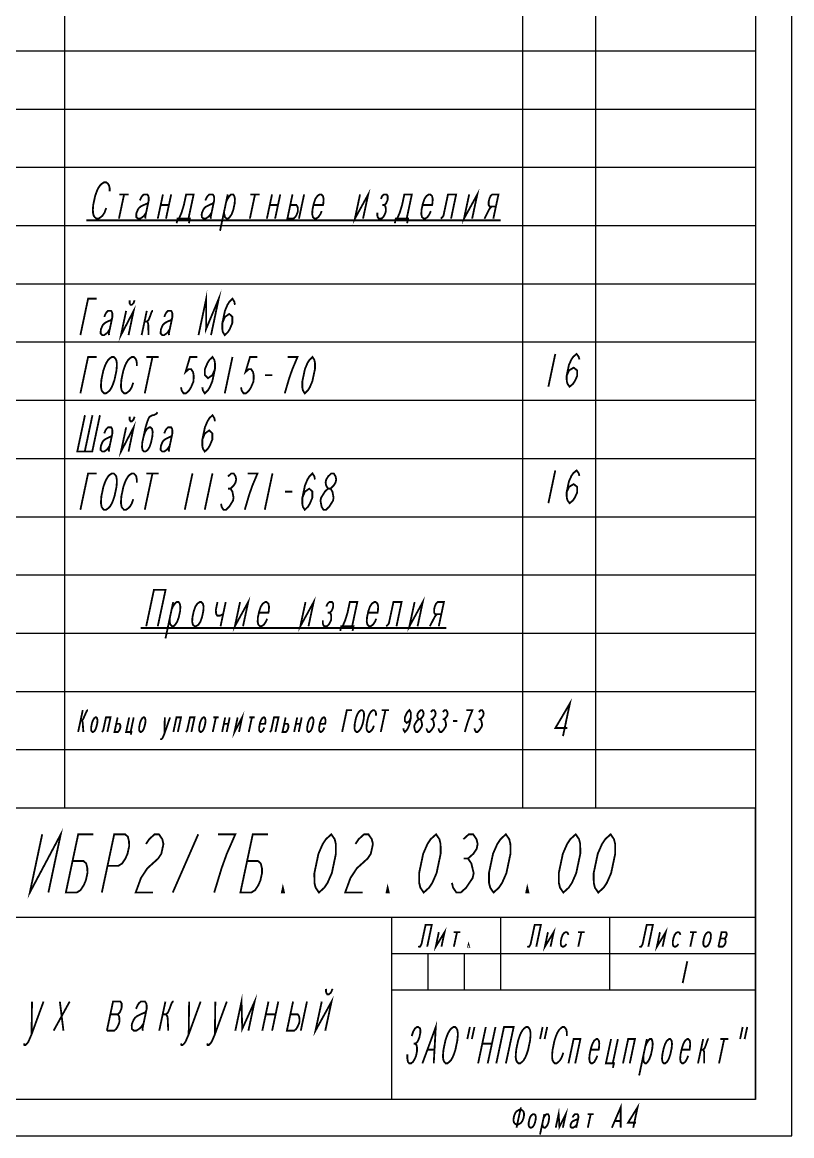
# Model space of a CAD drawing. Header units: millimetres. Extents: x 0 to 210, y 0 to 297.
# Drawn here: x 104.2 to 210, y 0 to 153 of the extents above; entities that cross this region are included whole.
import ezdxf

# ---------------------------------------------------------------- set-up
doc = ezdxf.new("R2010")
doc.units = ezdxf.units.MM
doc.header["$LTSCALE"] = 19.36
doc.layers.get('0').update_dxf_attribs({"linetype": 'CONTINUOUS'})

msp = doc.modelspace()

# ---------------------------------------------------------------- linework, layer by layer
at = {"color": 7, "linetype": 'CONTINUOUS'}
for p, q in [((210, 0), (210, 297)), ((110, 292), (110, 53)), ((173, 292), (173, 53)), ((183, 292), (183, 53)), ((205, 292), (205, 53)), ((205, 292), (205, 5)), ((110, 277), (110, 45)), ((173, 277), (173, 45)), ((183, 277), (183, 45)), ((205, 277), (205, 45)), ((205, 149), (20, 149)), ((110, 149), (20, 149)), ((205, 149), (128, 149)), ((205, 141), (20, 141)), ((205, 141), (20, 141)), ((205, 133), (20, 133)), ((205, 133), (20, 133)), ((205, 125), (20, 125)), ((205, 125), (20, 125)), ((205, 117), (20, 117)), ((205, 117), (20, 117)), ((205, 109), (20, 109)), ((205, 109), (20, 109)), ((205, 101), (20, 101)), ((205, 101), (20, 101)), ((205, 93), (20, 93)), ((205, 93), (20, 93)), ((205, 85), (20, 85)), ((205, 85), (20, 85)), ((205, 77), (20, 77)), ((205, 77), (20, 77)), ((205, 69), (20, 69)), ((205, 69), (20, 69)), ((205, 61), (20, 61)), ((205, 61), (20, 61)), ((205, 53), (20, 53)), ((205, 53), (20, 53)), ((205, 45), (20, 45)), ((205, 45), (20, 45)), ((205, 5), (205, 45)), ((205, 30), (20, 30)), ((155, 5), (155, 30)), ((170, 20), (170, 30)), ((185, 20), (185, 30)), ((205, 25), (155, 25)), ((160, 20), (160, 25)), ((165, 20), (165, 25)), ((205, 20), (155, 20)), ((205, 5), (20, 5)), ((0, 0), (210, 0))]:
    msp.add_line(p, q, dxfattribs=at)
at = {"color": 2, "linetype": 'CONTINUOUS', "const_width": 0.25}
for points in [[(116.23, 129.74), (116.23, 130.15), (116.13, 130.57), (115.99, 130.78), (115.75, 130.99), (115.47, 130.99), (115.14, 130.78), (114.91, 130.57), (114.64, 130.15), (114.45, 129.74), (114.23, 129.11), (113.96, 127.86), (113.92, 127.24), (113.93, 126.82), (114.03, 126.4), (114.17, 126.2), (114.41, 125.99), (114.69, 125.99), (115.01, 126.2), (115.24, 126.4), (115.52, 126.82), (115.75, 127.45)], [(150.65, 129.32), (149.94, 125.99), (151.77, 129.32), (151.06, 125.99)], [(165.65, 129.32), (164.94, 125.99), (166.77, 129.32), (166.06, 125.99)], [(118.21, 129.32), (117.5, 125.99)], [(117.55, 129.32), (118.86, 129.32)], [(120.38, 128.49), (120.56, 128.9), (120.7, 129.11), (120.93, 129.32), (121.4, 129.32), (121.54, 129.11), (121.59, 128.9), (121.59, 128.49), (121.11, 126.2), (121.16, 125.99)], [(123.55, 129.32), (122.84, 125.99)], [(124.68, 129.32), (123.97, 125.99)], [(125.75, 125.99), (125.93, 126.4), (126.11, 126.82), (126.43, 127.86), (126.74, 129.32), (127.77, 129.32), (127.06, 125.99)], [(129.38, 128.49), (129.56, 128.9), (129.7, 129.11), (129.93, 129.32), (130.4, 129.32), (130.54, 129.11), (130.59, 128.9), (130.59, 128.49), (130.11, 126.2), (130.16, 125.99)], [(132.46, 129.32), (131.4, 124.32)], [(132.24, 128.28), (132.42, 128.7), (132.7, 129.11), (132.93, 129.32), (133.21, 129.32), (133.35, 129.11), (133.45, 128.7), (133.41, 128.07), (133.23, 127.24), (133.01, 126.61), (132.73, 126.2), (132.5, 125.99), (132.31, 125.99), (132.08, 126.2), (131.98, 126.61), (131.97, 127.03)], [(136.21, 129.32), (135.5, 125.99)], [(135.55, 129.32), (136.86, 129.32)], [(138.55, 129.32), (137.84, 125.99)], [(139.68, 129.32), (138.97, 125.99)], [(141.36, 129.32), (140.66, 125.99), (141.5, 125.99), (141.73, 126.2), (141.87, 126.4), (142.05, 126.82), (142.1, 127.03), (142.09, 127.45), (142.04, 127.65), (141.9, 127.86), (141.05, 127.86)], [(142.96, 129.32), (142.25, 125.99)], [(145.38, 127.03), (145.2, 126.61), (144.92, 126.2), (144.59, 125.99), (144.41, 125.99), (144.17, 126.2), (144.07, 126.61), (144.11, 127.24), (144.29, 128.07), (144.51, 128.7), (144.79, 129.11), (145.11, 129.32), (145.3, 129.32), (145.54, 129.11), (145.64, 128.7), (145.6, 128.07), (145.55, 127.86), (144.24, 127.86)], [(153.51, 128.7), (153.7, 129.11), (153.93, 129.32), (154.3, 129.32), (154.45, 129.11), (154.45, 128.7), (154.41, 128.49), (154.22, 128.07), (153.99, 127.86), (153.71, 127.86)], [(155.75, 125.99), (155.93, 126.4), (156.11, 126.82), (156.43, 127.86), (156.74, 129.32), (157.77, 129.32), (157.06, 125.99)], [(160.38, 127.03), (160.2, 126.61), (159.92, 126.2), (159.59, 125.99), (159.41, 125.99), (159.17, 126.2), (159.07, 126.61), (159.11, 127.24), (159.29, 128.07), (159.51, 128.7), (159.79, 129.11), (160.11, 129.32), (160.3, 129.32), (160.54, 129.11), (160.64, 128.7), (160.6, 128.07), (160.55, 127.86), (159.24, 127.86)], [(161.75, 125.99), (161.98, 126.2), (162.12, 126.4), (162.16, 126.61), (162.74, 129.32), (163.86, 129.32), (163.16, 125.99)], [(168.97, 125.99), (169.68, 129.32), (168.83, 129.32), (168.6, 129.11), (168.42, 128.7), (168.33, 128.28), (168.34, 127.86), (168.48, 127.65), (169.32, 127.65)], [(121.55, 128.28), (121.41, 128.07), (120.9, 127.86), (120.48, 127.65), (120.25, 127.45), (120.11, 127.24), (119.93, 126.82), (119.88, 126.61), (119.89, 126.2), (120.12, 125.99), (120.41, 125.99), (120.73, 126.2), (120.96, 126.4), (121.24, 126.82)], [(123.24, 127.86), (124.37, 127.86)], [(130.55, 128.28), (130.41, 128.07), (129.9, 127.86), (129.48, 127.65), (129.25, 127.45), (129.11, 127.24), (128.93, 126.82), (128.88, 126.61), (128.89, 126.2), (129.12, 125.99), (129.41, 125.99), (129.73, 126.2), (129.96, 126.4), (130.24, 126.82)], [(138.24, 127.86), (139.37, 127.86)], [(153.02, 126.82), (153.03, 126.4), (153.08, 126.2), (153.22, 125.99), (153.59, 125.99), (153.83, 126.2), (153.96, 126.4), (154.15, 126.82), (154.19, 127.03), (154.18, 127.45), (154.14, 127.65), (153.99, 127.86)], [(167.75, 125.99), (168.39, 127.24), (168.53, 127.45), (168.76, 127.65)], [(113, 125.76), (170, 125.76)], [(125.43, 125.36), (125.56, 125.99), (127.25, 125.99), (127.12, 125.36)], [(155.43, 125.36), (155.56, 125.99), (157.25, 125.99), (157.12, 125.36)], [(128.44, 109.99), (129.5, 114.99), (129.48, 110.82), (131.22, 114.99), (130.16, 109.99)], [(112.2, 109.99), (113.26, 114.99), (114.46, 114.99)], [(118.97, 114.78), (118.97, 114.36), (119.1, 114.15), (119.27, 114.15), (119.49, 114.36), (119.66, 114.78)], [(131.72, 111.65), (132.07, 112.49), (132.67, 112.9), (133.1, 112.49), (133.09, 111.65), (132.74, 110.82), (132.48, 110.4), (132.05, 109.99), (131.79, 110.4), (131.71, 110.82), (131.72, 111.65), (132.07, 113.32), (132.42, 114.15), (132.68, 114.57), (133.11, 114.99), (133.37, 114.57), (133.45, 114.15)], [(115.48, 112.49), (115.65, 112.9), (115.78, 113.11), (116, 113.32), (116.43, 113.32), (116.56, 113.11), (116.6, 112.9), (116.6, 112.49), (116.11, 110.2), (116.15, 109.99)], [(118.49, 113.32), (117.78, 109.99), (119.52, 113.32), (118.82, 109.99)], [(121.33, 113.32), (120.62, 109.99)], [(121.02, 111.86), (121.19, 111.86), (121.36, 111.86), (121.58, 112.07), (121.75, 112.49), (121.97, 113.11), (122.1, 113.32), (122.19, 113.32)], [(123.73, 112.49), (123.9, 112.9), (124.03, 113.11), (124.25, 113.32), (124.68, 113.32), (124.81, 113.11), (124.85, 112.9), (124.85, 112.49), (124.36, 110.2), (124.4, 109.99)], [(116.55, 112.28), (116.42, 112.07), (115.95, 111.86), (115.56, 111.65), (115.34, 111.45), (115.21, 111.24), (115.04, 110.82), (115, 110.61), (114.99, 110.2), (115.21, 109.99), (115.46, 109.99), (115.77, 110.2), (115.98, 110.4), (116.24, 110.82)], [(121.36, 111.86), (121.49, 111.65), (121.53, 111.45), (121.57, 109.99)], [(124.8, 112.28), (124.67, 112.07), (124.2, 111.86), (123.81, 111.65), (123.59, 111.45), (123.46, 111.24), (123.29, 110.82), (123.25, 110.61), (123.24, 110.2), (123.46, 109.99), (123.71, 109.99), (124.02, 110.2), (124.23, 110.4), (124.49, 110.82)], [(112.2, 101.99), (113.26, 106.99), (114.46, 106.99)], [(115.35, 105.11), (115.09, 103.86), (115.04, 103.24), (115.04, 102.82), (115.12, 102.4), (115.25, 102.2), (115.46, 101.99), (115.72, 101.99), (116.02, 102.2), (116.24, 102.4), (116.5, 102.82), (116.68, 103.24), (116.89, 103.86), (117.16, 105.11), (117.21, 105.74), (117.21, 106.15), (117.13, 106.57), (117, 106.78), (116.78, 106.99), (116.53, 106.99), (116.22, 106.78), (116.01, 106.57), (115.75, 106.15), (115.57, 105.74), (115.35, 105.11)], [(119.96, 105.74), (119.96, 106.15), (119.88, 106.57), (119.75, 106.78), (119.53, 106.99), (119.28, 106.99), (118.97, 106.78), (118.76, 106.57), (118.5, 106.15), (118.32, 105.74), (118.1, 105.11), (117.84, 103.86), (117.79, 103.24), (117.79, 102.82), (117.87, 102.4), (118, 102.2), (118.21, 101.99), (118.47, 101.99), (118.77, 102.2), (118.99, 102.4), (119.25, 102.82), (119.47, 103.45)], [(122.11, 106.99), (121.05, 101.99)], [(121.25, 106.99), (122.97, 106.99)], [(128.3, 106.99), (127.27, 106.99), (126.65, 104.9), (127.09, 105.32), (127.43, 105.32), (127.69, 104.9), (127.77, 104.49), (127.76, 103.65), (127.41, 102.82), (127.15, 102.4), (126.72, 101.99), (126.38, 101.99), (126.12, 102.4), (126.04, 102.82)], [(130.7, 105.32), (130.35, 104.49), (129.74, 104.07), (129.32, 104.49), (129.32, 105.32), (129.67, 106.15), (129.93, 106.57), (130.36, 106.99), (130.62, 106.57), (130.7, 106.15), (130.7, 105.32), (130.34, 103.65), (129.99, 102.82), (129.73, 102.4), (129.3, 101.99), (129.04, 102.4), (128.96, 102.82)], [(133.11, 106.99), (132.05, 101.99)], [(136.55, 106.99), (135.52, 106.99), (134.9, 104.9), (135.34, 105.32), (135.68, 105.32), (135.94, 104.9), (136.02, 104.49), (136.01, 103.65), (135.66, 102.82), (135.4, 102.4), (134.97, 101.99), (134.63, 101.99), (134.37, 102.4), (134.29, 102.82)], [(140.3, 101.99), (140.91, 104.07), (141.35, 105.32), (141.7, 106.15), (142.05, 106.99), (140.68, 106.99)], [(143.05, 101.99), (142.79, 102.4), (142.71, 102.82), (142.72, 103.65), (143.07, 105.32), (143.42, 106.15), (143.68, 106.57), (144.11, 106.99), (144.37, 106.57), (144.45, 106.15), (144.45, 105.32), (144.09, 103.65), (143.74, 102.82), (143.48, 102.4), (143.05, 101.99)], [(177.49, 107.4), (176.54, 102.9)], [(179.05, 104.4), (179.39, 105.15), (180.02, 105.52), (180.49, 105.15), (180.51, 104.4), (180.17, 103.65), (179.91, 103.28), (179.46, 102.9), (179.18, 103.28), (179.07, 103.65), (179.05, 104.4), (179.37, 105.9), (179.71, 106.65), (179.97, 107.03), (180.42, 107.4), (180.7, 107.03), (180.81, 106.65)], [(137.57, 104.49), (138.6, 104.49)], [(120.89, 96.07), (121.11, 96.7), (121.37, 97.11), (121.67, 97.32), (121.84, 97.32), (122.06, 97.11), (122.14, 96.7), (122.09, 96.07), (121.92, 95.24), (121.7, 94.61), (121.44, 94.2), (121.14, 93.99), (120.96, 93.99), (120.75, 94.2), (120.67, 94.61), (120.71, 95.24), (120.89, 96.07), (121.16, 97.32), (121.42, 98.15), (121.59, 98.57), (121.72, 98.78), (122.11, 98.99), (122.28, 98.99), (122.67, 99.2), (122.8, 99.4)], [(112.83, 98.99), (111.77, 93.99), (113.83, 93.99), (114.89, 98.99)], [(113.86, 98.99), (112.8, 93.99)], [(118.49, 97.32), (117.78, 93.99), (119.52, 97.32), (118.82, 93.99)], [(118.97, 98.78), (118.97, 98.36), (119.1, 98.15), (119.27, 98.15), (119.49, 98.36), (119.66, 98.78)], [(128.97, 95.65), (129.32, 96.49), (129.92, 96.9), (130.35, 96.49), (130.34, 95.65), (129.99, 94.82), (129.73, 94.4), (129.3, 93.99), (129.04, 94.4), (128.96, 94.82), (128.97, 95.65), (129.32, 97.32), (129.67, 98.15), (129.93, 98.57), (130.36, 98.99), (130.62, 98.57), (130.7, 98.15)], [(116.55, 96.28), (116.42, 96.07), (115.95, 95.86), (115.56, 95.65), (115.34, 95.45), (115.21, 95.24), (115.04, 94.82), (115, 94.61), (114.99, 94.2), (115.21, 93.99), (115.46, 93.99), (115.77, 94.2), (115.98, 94.4), (116.24, 94.82)], [(115.48, 96.49), (115.65, 96.9), (115.78, 97.11), (116, 97.32), (116.43, 97.32), (116.56, 97.11), (116.6, 96.9), (116.6, 96.49), (116.11, 94.2), (116.15, 93.99)], [(124.8, 96.28), (124.67, 96.07), (124.2, 95.86), (123.81, 95.65), (123.59, 95.45), (123.46, 95.24), (123.29, 94.82), (123.25, 94.61), (123.24, 94.2), (123.46, 93.99), (123.71, 93.99), (124.02, 94.2), (124.23, 94.4), (124.49, 94.82)], [(123.73, 96.49), (123.9, 96.9), (124.03, 97.11), (124.25, 97.32), (124.68, 97.32), (124.81, 97.11), (124.85, 96.9), (124.85, 96.49), (124.36, 94.2), (124.4, 93.99)], [(112.2, 85.99), (113.26, 90.99), (114.46, 90.99)], [(115.35, 89.11), (115.09, 87.86), (115.04, 87.24), (115.04, 86.82), (115.12, 86.4), (115.25, 86.2), (115.46, 85.99), (115.72, 85.99), (116.02, 86.2), (116.24, 86.4), (116.5, 86.82), (116.68, 87.24), (116.89, 87.86), (117.16, 89.11), (117.21, 89.74), (117.21, 90.15), (117.13, 90.57), (117, 90.78), (116.78, 90.99), (116.53, 90.99), (116.22, 90.78), (116.01, 90.57), (115.75, 90.15), (115.57, 89.74), (115.35, 89.11)], [(119.96, 89.74), (119.96, 90.15), (119.88, 90.57), (119.75, 90.78), (119.53, 90.99), (119.28, 90.99), (118.97, 90.78), (118.76, 90.57), (118.5, 90.15), (118.32, 89.74), (118.1, 89.11), (117.84, 87.86), (117.79, 87.24), (117.79, 86.82), (117.87, 86.4), (118, 86.2), (118.21, 85.99), (118.47, 85.99), (118.77, 86.2), (118.99, 86.4), (119.25, 86.82), (119.47, 87.45)], [(122.11, 90.99), (121.05, 85.99)], [(121.25, 90.99), (122.97, 90.99)], [(127.61, 90.99), (126.55, 85.99)], [(130.36, 90.99), (129.3, 85.99)], [(132.51, 90.57), (132.94, 90.99), (133.28, 90.99), (133.54, 90.57), (133.62, 90.15), (133.53, 89.74), (133.27, 89.32), (132.84, 88.9), (133.1, 88.49), (133.18, 88.07), (133.26, 87.65), (133.18, 87.24), (132.91, 86.82), (132.65, 86.4), (132.22, 85.99), (131.88, 85.99), (131.62, 86.4), (131.54, 86.82)], [(134.8, 85.99), (135.41, 88.07), (135.85, 89.32), (136.2, 90.15), (136.55, 90.99), (135.18, 90.99)], [(138.61, 90.99), (137.55, 85.99)], [(142.72, 87.65), (143.07, 88.49), (143.67, 88.9), (144.1, 88.49), (144.09, 87.65), (143.74, 86.82), (143.48, 86.4), (143.05, 85.99), (142.79, 86.4), (142.71, 86.82), (142.72, 87.65), (143.07, 89.32), (143.42, 90.15), (143.68, 90.57), (144.11, 90.99), (144.37, 90.57), (144.45, 90.15)], [(146.25, 88.9), (145.99, 89.32), (145.91, 89.74), (146, 90.15), (146.26, 90.57), (146.69, 90.99), (147.03, 90.99), (147.29, 90.57), (147.37, 90.15), (147.28, 89.74), (147.02, 89.32), (146.59, 88.9)], [(177.49, 91.4), (176.54, 86.9)], [(179.05, 88.4), (179.39, 89.15), (180.02, 89.52), (180.49, 89.15), (180.51, 88.4), (180.17, 87.65), (179.91, 87.27), (179.46, 86.9), (179.18, 87.27), (179.07, 87.65), (179.05, 88.4), (179.37, 89.9), (179.71, 90.65), (179.97, 91.03), (180.42, 91.4), (180.7, 91.03), (180.81, 90.65)], [(132.5, 88.9), (132.84, 88.9)], [(145.63, 85.99), (145.37, 86.4), (145.29, 86.82), (145.21, 87.24), (145.29, 87.65), (145.56, 88.07), (145.82, 88.49), (146.25, 88.9), (146.59, 88.9), (146.85, 88.49), (146.93, 88.07), (147.01, 87.65), (146.93, 87.24), (146.66, 86.82), (146.4, 86.4), (145.97, 85.99), (145.63, 85.99)], [(140.32, 88.49), (141.35, 88.49)], [(121.25, 69.99), (122.31, 74.99), (123.91, 74.99), (122.84, 69.99)], [(124.96, 73.32), (123.9, 68.32)], [(124.74, 72.28), (124.92, 72.7), (125.2, 73.11), (125.43, 73.32), (125.71, 73.32), (125.85, 73.11), (125.95, 72.7), (125.91, 72.07), (125.73, 71.24), (125.51, 70.61), (125.23, 70.2), (125, 69.99), (124.81, 69.99), (124.58, 70.2), (124.48, 70.61), (124.47, 71.03)], [(127.79, 72.07), (128.01, 72.7), (128.29, 73.11), (128.61, 73.32), (128.8, 73.32), (129.04, 73.11), (129.14, 72.7), (129.1, 72.07), (128.92, 71.24), (128.7, 70.61), (128.42, 70.2), (128.09, 69.99), (127.91, 69.99), (127.67, 70.2), (127.57, 70.61), (127.61, 71.24), (127.79, 72.07)], [(131.05, 73.32), (130.83, 72.28), (130.84, 71.86), (130.89, 71.65), (131.03, 71.45), (131.4, 71.45), (131.82, 71.65)], [(132.18, 73.32), (131.47, 69.99)], [(134.15, 73.32), (133.44, 69.99), (135.27, 73.32), (134.56, 69.99)], [(137.88, 71.03), (137.7, 70.61), (137.42, 70.2), (137.09, 69.99), (136.91, 69.99), (136.67, 70.2), (136.57, 70.61), (136.61, 71.24), (136.79, 72.07), (137.01, 72.7), (137.29, 73.11), (137.61, 73.32), (137.8, 73.32), (138.04, 73.11), (138.14, 72.7), (138.1, 72.07), (138.05, 71.86), (136.74, 71.86)], [(143.15, 73.32), (142.44, 69.99), (144.27, 73.32), (143.56, 69.99)], [(146.01, 72.7), (146.2, 73.11), (146.43, 73.32), (146.8, 73.32), (146.95, 73.11), (146.95, 72.7), (146.91, 72.49), (146.72, 72.07), (146.49, 71.86), (146.21, 71.86)], [(148.25, 69.99), (148.43, 70.4), (148.61, 70.82), (148.93, 71.86), (149.24, 73.32), (150.27, 73.32), (149.56, 69.99)], [(152.88, 71.03), (152.7, 70.61), (152.42, 70.2), (152.09, 69.99), (151.91, 69.99), (151.67, 70.2), (151.57, 70.61), (151.61, 71.24), (151.79, 72.07), (152.01, 72.7), (152.29, 73.11), (152.61, 73.32), (152.8, 73.32), (153.04, 73.11), (153.14, 72.7), (153.1, 72.07), (153.05, 71.86), (151.74, 71.86)], [(154.25, 69.99), (154.48, 70.2), (154.62, 70.4), (154.66, 70.61), (155.24, 73.32), (156.36, 73.32), (155.66, 69.99)], [(158.15, 73.32), (157.44, 69.99), (159.27, 73.32), (158.56, 69.99)], [(161.47, 69.99), (162.18, 73.32), (161.33, 73.32), (161.1, 73.11), (160.92, 72.7), (160.83, 72.28), (160.84, 71.86), (160.98, 71.65), (161.82, 71.65)], [(145.52, 70.82), (145.53, 70.4), (145.58, 70.2), (145.72, 69.99), (146.09, 69.99), (146.33, 70.2), (146.46, 70.4), (146.65, 70.82), (146.69, 71.03), (146.68, 71.45), (146.64, 71.65), (146.49, 71.86)], [(160.25, 69.99), (160.89, 71.24), (161.03, 71.45), (161.26, 71.65)], [(120.5, 69.76), (162.5, 69.76)], [(147.93, 69.36), (148.06, 69.99), (149.75, 69.99), (149.62, 69.36)], [(178.55, 54.9), (179.5, 59.4), (177.51, 56.02), (179.15, 56.02)], [(112.53, 58.47), (111.89, 55.47)], [(112.23, 57.09), (112.44, 57.09), (112.57, 57.22), (112.96, 58.09), (113.07, 58.34), (113.2, 58.47), (113.25, 58.47)], [(133.82, 57.47), (133.39, 55.47), (134.43, 57.47), (134.01, 55.47)], [(148.19, 55.47), (148.83, 58.47), (149.55, 58.47)], [(150.08, 57.34), (149.92, 56.59), (149.9, 56.22), (149.89, 55.97), (149.94, 55.72), (150.02, 55.59), (150.15, 55.47), (150.3, 55.47), (150.48, 55.59), (150.61, 55.72), (150.77, 55.97), (150.88, 56.22), (151.01, 56.59), (151.17, 57.34), (151.19, 57.72), (151.2, 57.97), (151.15, 58.22), (151.07, 58.34), (150.94, 58.47), (150.79, 58.47), (150.6, 58.34), (150.48, 58.22), (150.32, 57.97), (150.21, 57.72), (150.08, 57.34)], [(152.84, 57.72), (152.85, 57.97), (152.8, 58.22), (152.72, 58.34), (152.59, 58.47), (152.44, 58.47), (152.25, 58.34), (152.13, 58.22), (151.97, 57.97), (151.86, 57.72), (151.73, 57.34), (151.57, 56.59), (151.55, 56.22), (151.54, 55.97), (151.59, 55.72), (151.67, 55.59), (151.8, 55.47), (151.95, 55.47), (152.13, 55.59), (152.26, 55.72), (152.42, 55.97), (152.55, 56.34)], [(154.14, 58.47), (153.5, 55.47)], [(153.62, 58.47), (154.65, 58.47)], [(157.64, 57.47), (157.43, 56.97), (157.07, 56.72), (156.81, 56.97), (156.81, 57.47), (157.02, 57.97), (157.18, 58.22), (157.44, 58.47), (157.59, 58.22), (157.64, 57.97), (157.64, 57.47), (157.43, 56.47), (157.22, 55.97), (157.06, 55.72), (156.8, 55.47), (156.65, 55.72), (156.6, 55.97)], [(158.72, 57.22), (158.57, 57.47), (158.52, 57.72), (158.57, 57.97), (158.73, 58.22), (158.98, 58.47), (159.19, 58.47), (159.34, 58.22), (159.39, 57.97), (159.34, 57.72), (159.18, 57.47), (158.93, 57.22)], [(160.38, 58.22), (160.63, 58.47), (160.84, 58.47), (160.99, 58.22), (161.04, 57.97), (160.99, 57.72), (160.83, 57.47), (160.58, 57.22), (160.73, 56.97), (160.78, 56.72), (160.83, 56.47), (160.78, 56.22), (160.62, 55.97), (160.46, 55.72), (160.2, 55.47), (160, 55.47), (159.84, 55.72), (159.79, 55.97)], [(162.03, 58.22), (162.28, 58.47), (162.49, 58.47), (162.64, 58.22), (162.69, 57.97), (162.64, 57.72), (162.48, 57.47), (162.23, 57.22), (162.38, 56.97), (162.43, 56.72), (162.48, 56.47), (162.43, 56.22), (162.27, 55.97), (162.11, 55.72), (161.85, 55.47), (161.65, 55.47), (161.49, 55.72), (161.44, 55.97)], [(165.05, 55.47), (165.42, 56.72), (165.68, 57.47), (165.89, 57.97), (166.1, 58.47), (165.28, 58.47)], [(166.98, 58.22), (167.23, 58.47), (167.44, 58.47), (167.59, 58.22), (167.64, 57.97), (167.59, 57.72), (167.43, 57.47), (167.18, 57.22), (167.33, 56.97), (167.38, 56.72), (167.43, 56.47), (167.38, 56.22), (167.22, 55.97), (167.06, 55.72), (166.8, 55.47), (166.6, 55.47), (166.44, 55.72), (166.39, 55.97)], [(112.44, 57.09), (112.47, 56.97), (112.52, 56.72), (112.61, 55.47)], [(113.8, 56.72), (113.94, 57.09), (114.09, 57.34), (114.27, 57.47), (114.38, 57.47), (114.5, 57.34), (114.55, 57.09), (114.53, 56.72), (114.42, 56.22), (114.29, 55.84), (114.13, 55.59), (113.95, 55.47), (113.85, 55.47), (113.72, 55.59), (113.67, 55.84), (113.7, 56.22), (113.8, 56.72)], [(115.14, 55.47), (115.27, 55.59), (115.35, 55.72), (115.37, 55.84), (115.72, 57.47), (116.34, 57.47), (115.91, 55.47)], [(117.32, 57.47), (116.89, 55.47), (117.35, 55.47), (117.48, 55.59), (117.56, 55.72), (117.67, 55.97), (117.69, 56.09), (117.7, 56.34), (117.67, 56.47), (117.59, 56.59), (117.13, 56.59)], [(118.91, 57.47), (118.49, 55.47), (119.21, 55.47), (119.13, 55.09)], [(119.11, 55.47), (119.53, 57.47)], [(120.4, 56.72), (120.54, 57.09), (120.69, 57.34), (120.87, 57.47), (120.98, 57.47), (121.1, 57.34), (121.15, 57.09), (121.13, 56.72), (121.02, 56.22), (120.89, 55.84), (120.73, 55.59), (120.55, 55.47), (120.45, 55.47), (120.32, 55.59), (120.27, 55.84), (120.3, 56.22), (120.4, 56.72)], [(123.25, 54.59), (123.28, 54.47), (123.33, 54.47), (123.46, 54.59), (123.54, 54.72), (123.75, 55.22), (124.53, 57.47)], [(123.81, 57.47), (123.75, 55.22)], [(124.99, 55.47), (125.41, 57.47), (126.03, 57.47), (125.6, 55.47)], [(126.69, 55.47), (126.82, 55.59), (126.9, 55.72), (126.92, 55.84), (127.27, 57.47), (127.89, 57.47), (127.46, 55.47)], [(128.65, 56.72), (128.79, 57.09), (128.94, 57.34), (129.12, 57.47), (129.23, 57.47), (129.35, 57.34), (129.4, 57.09), (129.38, 56.72), (129.27, 56.22), (129.14, 55.84), (128.98, 55.59), (128.8, 55.47), (128.7, 55.47), (128.57, 55.59), (128.52, 55.84), (128.55, 56.22), (128.65, 56.72)], [(130.83, 57.47), (130.4, 55.47)], [(130.46, 57.47), (131.19, 57.47)], [(132.11, 57.47), (131.69, 55.47)], [(131.93, 56.59), (132.55, 56.59)], [(132.73, 57.47), (132.31, 55.47)], [(135.78, 57.47), (135.35, 55.47)], [(135.41, 57.47), (136.14, 57.47)], [(137.49, 56.09), (137.39, 55.84), (137.23, 55.59), (137.05, 55.47), (136.95, 55.47), (136.82, 55.59), (136.77, 55.84), (136.8, 56.22), (136.9, 56.72), (137.04, 57.09), (137.19, 57.34), (137.37, 57.47), (137.48, 57.47), (137.6, 57.34), (137.65, 57.09), (137.63, 56.72), (137.6, 56.59), (136.88, 56.59)], [(138.24, 55.47), (138.37, 55.59), (138.45, 55.72), (138.47, 55.84), (138.82, 57.47), (139.44, 57.47), (139.01, 55.47)], [(140.42, 57.47), (139.99, 55.47), (140.45, 55.47), (140.58, 55.59), (140.66, 55.72), (140.77, 55.97), (140.79, 56.09), (140.8, 56.34), (140.77, 56.47), (140.69, 56.59), (140.23, 56.59)], [(142.01, 57.47), (141.59, 55.47)], [(141.83, 56.59), (142.45, 56.59)], [(142.63, 57.47), (142.21, 55.47)], [(143.5, 56.72), (143.64, 57.09), (143.79, 57.34), (143.97, 57.47), (144.08, 57.47), (144.2, 57.34), (144.25, 57.09), (144.23, 56.72), (144.12, 56.22), (143.99, 55.84), (143.83, 55.59), (143.65, 55.47), (143.55, 55.47), (143.42, 55.59), (143.37, 55.84), (143.4, 56.22), (143.5, 56.72)], [(145.74, 56.09), (145.64, 55.84), (145.48, 55.59), (145.3, 55.47), (145.2, 55.47), (145.07, 55.59), (145.02, 55.84), (145.05, 56.22), (145.15, 56.72), (145.29, 57.09), (145.44, 57.34), (145.62, 57.47), (145.73, 57.47), (145.85, 57.34), (145.9, 57.09), (145.88, 56.72), (145.85, 56.59), (145.13, 56.59)], [(158.35, 55.47), (158.19, 55.72), (158.14, 55.97), (158.09, 56.22), (158.15, 56.47), (158.3, 56.72), (158.46, 56.97), (158.72, 57.22), (158.93, 57.22), (159.08, 56.97), (159.13, 56.72), (159.18, 56.47), (159.13, 56.22), (158.97, 55.97), (158.81, 55.72), (158.55, 55.47), (158.35, 55.47)], [(160.37, 57.22), (160.58, 57.22)], [(162.02, 57.22), (162.23, 57.22)], [(163.41, 56.97), (164.03, 56.97)], [(166.97, 57.22), (167.18, 57.22)], [(106.95, 41.41), (105.25, 33.41), (109.5, 41.41), (107.8, 33.41)], [(111.12, 37.74), (112.62, 37.74), (113, 37.41), (113.16, 36.74), (113.17, 36.08), (112.95, 35.08), (112.66, 34.41), (112.22, 33.74), (111.7, 33.41), (110.2, 33.41), (111.9, 41.41), (114, 41.41)], [(115.93, 37.08), (117.43, 37.08), (117.95, 37.41), (118.39, 38.08), (118.68, 38.74), (118.9, 39.74), (118.89, 40.41), (118.73, 41.08), (118.35, 41.41), (116.85, 41.41), (115.15, 33.41)], [(121.22, 40.08), (121.66, 40.74), (122.4, 41.41), (123, 41.41), (123.46, 40.74), (123.62, 40.08), (123.33, 38.74), (122.89, 38.08), (122.15, 37.41), (121.41, 36.74), (120.53, 35.41), (119.8, 33.41), (122.2, 33.41)], [(124.9, 33.41), (128.4, 41.41)], [(130.6, 33.41), (131.61, 36.74), (132.33, 38.74), (132.92, 40.08), (133.5, 41.41), (131.1, 41.41)], [(135.12, 37.74), (136.62, 37.74), (137, 37.41), (137.16, 36.74), (137.17, 36.08), (136.95, 35.08), (136.66, 34.41), (136.22, 33.74), (135.7, 33.41), (134.2, 33.41), (135.9, 41.41), (138, 41.41)], [(145, 33.41), (144.54, 34.08), (144.38, 34.74), (144.37, 36.08), (144.93, 38.74), (145.52, 40.08), (145.96, 40.74), (146.7, 41.41), (147.16, 40.74), (147.32, 40.08), (147.33, 38.74), (146.77, 36.08), (146.18, 34.74), (145.74, 34.08), (145, 33.41)], [(150.02, 40.08), (150.46, 40.74), (151.2, 41.41), (151.8, 41.41), (152.26, 40.74), (152.42, 40.08), (152.13, 38.74), (151.69, 38.08), (150.95, 37.41), (150.21, 36.74), (149.33, 35.41), (148.6, 33.41), (151, 33.41)], [(159.4, 33.41), (158.94, 34.08), (158.78, 34.74), (158.77, 36.08), (159.33, 38.74), (159.92, 40.08), (160.36, 40.74), (161.1, 41.41), (161.56, 40.74), (161.72, 40.08), (161.73, 38.74), (161.17, 36.08), (160.58, 34.74), (160.14, 34.08), (159.4, 33.41)], [(164.86, 40.74), (165.6, 41.41), (166.2, 41.41), (166.66, 40.74), (166.82, 40.08), (166.68, 39.41), (166.23, 38.74), (165.49, 38.08), (165.95, 37.41), (166.11, 36.74), (166.27, 36.08), (166.13, 35.41), (165.68, 34.74), (165.24, 34.08), (164.5, 33.41), (163.9, 33.41), (163.44, 34.08), (163.28, 34.74)], [(169, 33.41), (168.54, 34.08), (168.38, 34.74), (168.37, 36.08), (168.93, 38.74), (169.52, 40.08), (169.96, 40.74), (170.7, 41.41), (171.16, 40.74), (171.32, 40.08), (171.33, 38.74), (170.77, 36.08), (170.18, 34.74), (169.74, 34.08), (169, 33.41)], [(178.6, 33.41), (178.14, 34.08), (177.98, 34.74), (177.97, 36.08), (178.53, 38.74), (179.12, 40.08), (179.56, 40.74), (180.3, 41.41), (180.76, 40.74), (180.92, 40.08), (180.93, 38.74), (180.37, 36.08), (179.78, 34.74), (179.34, 34.08), (178.6, 33.41)], [(183.4, 33.41), (182.94, 34.08), (182.78, 34.74), (182.77, 36.08), (183.33, 38.74), (183.92, 40.08), (184.36, 40.74), (185.1, 41.41), (185.56, 40.74), (185.72, 40.08), (185.73, 38.74), (185.17, 36.08), (184.58, 34.74), (184.14, 34.08), (183.4, 33.41)], [(164.89, 38.08), (165.49, 38.08)], [(140.2, 33.41), (139.9, 33.41), (140.04, 34.08), (140.2, 33.41)], [(154.6, 33.41), (154.3, 33.41), (154.44, 34.08), (154.6, 33.41)], [(173.8, 33.41), (173.5, 33.41), (173.64, 34.08), (173.8, 33.41)], [(158.72, 26.09), (158.76, 25.97), (158.89, 25.97), (158.98, 26.09), (159.1, 26.34), (159.66, 28.97), (160.51, 28.97), (159.88, 25.97)], [(173.72, 26.09), (173.76, 25.97), (173.89, 25.97), (173.98, 26.09), (174.1, 26.34), (174.66, 28.97), (175.51, 28.97), (174.88, 25.97)], [(189.12, 26.09), (189.16, 25.97), (189.29, 25.97), (189.38, 26.09), (189.5, 26.34), (190.06, 28.97), (190.91, 28.97), (190.28, 25.97)], [(161.48, 27.97), (161.06, 25.97), (162.27, 27.97), (161.84, 25.97)], [(163.52, 27.97), (164.43, 27.97)], [(163.98, 27.97), (163.55, 25.97)], [(176.48, 27.97), (176.06, 25.97), (177.27, 27.97), (176.84, 25.97)], [(179.29, 27.59), (179.21, 27.84), (179.04, 27.97), (178.91, 27.97), (178.69, 27.84), (178.5, 27.59), (178.36, 27.22), (178.25, 26.72), (178.24, 26.34), (178.31, 26.09), (178.48, 25.97), (178.62, 25.97), (178.84, 26.09), (179.02, 26.34)], [(180.62, 27.97), (181.53, 27.97)], [(181.08, 27.97), (180.65, 25.97)], [(191.88, 27.97), (191.46, 25.97), (192.67, 27.97), (192.24, 25.97)], [(194.69, 27.59), (194.61, 27.84), (194.44, 27.97), (194.31, 27.97), (194.09, 27.84), (193.9, 27.59), (193.76, 27.22), (193.65, 26.72), (193.64, 26.34), (193.71, 26.09), (193.88, 25.97), (194.02, 25.97), (194.24, 26.09), (194.42, 26.34)], [(196.02, 27.97), (196.93, 27.97)], [(196.48, 27.97), (196.05, 25.97)], [(197.96, 27.22), (198.1, 27.59), (198.29, 27.84), (198.51, 27.97), (198.64, 27.97), (198.81, 27.84), (198.89, 27.59), (198.88, 27.22), (198.77, 26.72), (198.62, 26.34), (198.44, 26.09), (198.22, 25.97), (198.08, 25.97), (197.91, 26.09), (197.84, 26.34), (197.85, 26.72), (197.96, 27.22)], [(199.92, 25.97), (200.35, 27.97), (200.94, 27.97), (201.04, 27.84), (201.05, 27.59), (201.03, 27.47), (200.91, 27.22), (200.75, 27.09), (200.16, 27.09)], [(165.65, 25.97), (165.52, 25.97), (165.57, 26.22), (165.65, 25.97)], [(199.92, 25.97), (200.51, 25.97), (200.67, 26.09), (200.76, 26.22), (200.88, 26.47), (200.91, 26.59), (200.9, 26.84), (200.86, 26.97), (200.75, 27.09)], [(195.64, 23.97), (195, 20.97)], [(145.97, 20.18), (145.98, 19.68), (146.15, 19.43), (146.38, 19.43), (146.65, 19.68), (146.87, 20.18)], [(104.44, 12.68), (104.5, 12.43), (104.61, 12.43), (104.89, 12.68), (105.06, 12.93), (105.49, 13.93), (107.13, 18.43)], [(105.55, 18.43), (105.49, 13.93)], [(108.52, 14.43), (110.73, 18.43)], [(109.38, 18.43), (109.87, 14.43)], [(115.84, 14.43), (116.69, 18.43), (117.7, 18.43), (117.87, 18.18), (117.88, 17.68), (117.83, 17.43), (117.61, 16.93), (117.33, 16.68), (116.32, 16.68)], [(119.85, 17.43), (120.07, 17.93), (120.23, 18.18), (120.51, 18.43), (121.08, 18.43), (121.25, 18.18), (121.31, 17.93), (121.31, 17.43), (120.73, 14.68), (120.79, 14.43)], [(123.89, 18.43), (123.04, 14.43)], [(123.52, 16.68), (123.74, 16.68), (123.97, 16.68), (124.24, 16.93), (124.46, 17.43), (124.73, 18.18), (124.9, 18.43), (125.01, 18.43)], [(126.04, 12.68), (126.1, 12.43), (126.21, 12.43), (126.49, 12.68), (126.66, 12.93), (127.09, 13.93), (128.73, 18.43)], [(127.15, 18.43), (127.09, 13.93)], [(129.64, 12.68), (129.7, 12.43), (129.81, 12.43), (130.09, 12.68), (130.26, 12.93), (130.69, 13.93), (132.33, 18.43)], [(130.75, 18.43), (130.69, 13.93)], [(133.5, 14.43), (134.35, 18.43), (134.45, 14.68), (136.15, 18.43), (135.3, 14.43)], [(138.06, 18.43), (137.21, 14.43)], [(139.41, 18.43), (138.56, 14.43)], [(141.44, 18.43), (140.59, 14.43), (141.6, 14.43), (141.88, 14.68), (142.04, 14.93), (142.26, 15.43), (142.32, 15.68), (142.31, 16.18), (142.25, 16.43), (142.08, 16.68), (141.07, 16.68)], [(143.35, 18.43), (142.5, 14.43)], [(145.38, 18.43), (144.52, 14.43), (146.73, 18.43), (145.87, 14.43)], [(121.26, 17.18), (121.09, 16.93), (120.48, 16.68), (119.98, 16.43), (119.7, 16.18), (119.53, 15.93), (119.31, 15.43), (119.26, 15.18), (119.27, 14.68), (119.55, 14.43), (119.89, 14.43), (120.28, 14.68), (120.56, 14.93), (120.89, 15.43)], [(115.84, 14.43), (116.85, 14.43), (117.13, 14.68), (117.29, 14.93), (117.51, 15.43), (117.57, 15.68), (117.56, 16.18), (117.5, 16.43), (117.33, 16.68)], [(123.97, 16.68), (124.14, 16.43), (124.2, 16.18), (124.28, 14.43)], [(137.69, 16.68), (139.04, 16.68)], [(159.22, 9.94), (161.06, 14.94), (160.78, 9.94)], [(157.75, 13.69), (157.96, 14.32), (158.21, 14.74), (158.48, 14.94), (158.64, 14.94), (158.91, 14.74), (158.94, 14.53), (158.93, 14.11), (158.8, 13.49), (158.63, 13.07), (158.51, 12.86), (158.23, 12.65), (158, 12.65)], [(162.38, 13.07), (162.12, 11.82), (162.06, 11.19), (162.05, 10.78), (162.12, 10.36), (162.23, 10.15), (162.42, 9.94), (162.66, 9.94), (162.93, 10.15), (163.14, 10.36), (163.38, 10.78), (163.55, 11.19), (163.76, 11.82), (164.02, 13.07), (164.08, 13.69), (164.09, 14.11), (164.02, 14.53), (163.91, 14.74), (163.72, 14.94), (163.48, 14.94), (163.21, 14.74), (163.01, 14.53), (162.76, 14.11), (162.59, 13.69), (162.38, 13.07)], [(165.75, 14.94), (165.4, 13.28)], [(166.38, 14.94), (166.02, 13.28)], [(167.94, 14.94), (166.88, 9.94)], [(169.27, 14.94), (168.2, 9.94)], [(169.38, 9.94), (170.44, 14.94), (171.77, 14.94), (170.7, 9.94)], [(172.38, 13.07), (172.12, 11.82), (172.06, 11.19), (172.05, 10.78), (172.12, 10.36), (172.23, 10.15), (172.42, 9.94), (172.66, 9.94), (172.93, 10.15), (173.14, 10.36), (173.38, 10.78), (173.55, 11.19), (173.76, 11.82), (174.02, 13.07), (174.08, 13.69), (174.09, 14.11), (174.02, 14.53), (173.91, 14.74), (173.72, 14.94), (173.48, 14.94), (173.21, 14.74), (173.01, 14.53), (172.76, 14.11), (172.59, 13.69), (172.38, 13.07)], [(175.75, 14.94), (175.4, 13.28)], [(176.38, 14.94), (176.02, 13.28)], [(179.08, 13.69), (179.09, 14.11), (179.02, 14.53), (178.91, 14.74), (178.72, 14.94), (178.48, 14.94), (178.21, 14.74), (178.01, 14.53), (177.76, 14.11), (177.59, 13.69), (177.38, 13.07), (177.12, 11.82), (177.06, 11.19), (177.05, 10.78), (177.12, 10.36), (177.23, 10.15), (177.42, 9.94), (177.66, 9.94), (177.93, 10.15), (178.14, 10.36), (178.38, 10.78), (178.59, 11.4)], [(203.25, 14.94), (202.9, 13.28)], [(203.88, 14.94), (203.52, 13.28)], [(157.14, 11.19), (157.16, 10.57), (157.23, 10.15), (157.42, 9.94), (157.66, 9.94), (157.93, 10.15), (158.18, 10.57), (158.35, 10.99), (158.48, 11.61), (158.49, 12.03), (158.42, 12.44), (158.23, 12.65)], [(167.45, 12.65), (168.78, 12.65)], [(179.3, 9.94), (180.01, 13.28), (180.94, 13.28), (180.23, 9.94)], [(183.27, 10.99), (183.1, 10.57), (182.86, 10.15), (182.58, 9.94), (182.42, 9.94), (182.23, 10.15), (182.16, 10.57), (182.22, 11.19), (182.4, 12.03), (182.61, 12.65), (182.85, 13.07), (183.13, 13.28), (183.29, 13.28), (183.48, 13.07), (183.54, 12.65), (183.49, 12.03), (183.45, 11.82), (182.35, 11.82)], [(185.16, 13.28), (184.45, 9.94), (185.55, 9.94), (185.41, 9.32)], [(185.39, 9.94), (186.1, 13.28)], [(186.8, 9.94), (187.51, 13.28), (188.44, 13.28), (187.73, 9.94)], [(190.08, 13.28), (189.02, 8.28)], [(189.86, 12.24), (190.03, 12.65), (190.27, 13.07), (190.47, 13.28), (190.71, 13.28), (190.82, 13.07), (190.89, 12.65), (190.83, 12.03), (190.66, 11.19), (190.45, 10.57), (190.2, 10.15), (190, 9.94), (189.84, 9.94), (189.65, 10.15), (189.59, 10.57), (189.6, 10.99)], [(192.4, 12.03), (192.61, 12.65), (192.85, 13.07), (193.13, 13.28), (193.29, 13.28), (193.48, 13.07), (193.54, 12.65), (193.49, 12.03), (193.31, 11.19), (193.1, 10.57), (192.86, 10.15), (192.58, 9.94), (192.42, 9.94), (192.23, 10.15), (192.16, 10.57), (192.22, 11.19), (192.4, 12.03)], [(195.77, 10.99), (195.6, 10.57), (195.36, 10.15), (195.08, 9.94), (194.92, 9.94), (194.73, 10.15), (194.66, 10.57), (194.72, 11.19), (194.9, 12.03), (195.11, 12.65), (195.35, 13.07), (195.63, 13.28), (195.79, 13.28), (195.98, 13.07), (196.04, 12.65), (195.99, 12.03), (195.95, 11.82), (194.85, 11.82)], [(197.82, 13.28), (197.11, 9.94)], [(197.51, 11.82), (197.66, 11.82), (197.82, 11.82), (198.02, 12.03), (198.19, 12.44), (198.4, 13.07), (198.52, 13.28), (198.6, 13.28)], [(200.71, 13.28), (200, 9.94)], [(200.16, 13.28), (201.26, 13.28)], [(159.93, 11.82), (160.87, 11.82)], [(197.82, 11.82), (197.93, 11.61), (197.97, 11.4), (197.97, 9.94)], [(172.86, 3.55), (172.5, 3.55), (172.29, 3.43), (172.14, 3.32), (171.97, 3.08), (171.83, 2.73), (171.76, 2.38), (171.75, 2.03), (171.82, 1.8), (171.92, 1.68), (172.08, 1.57), (172.44, 1.57), (172.65, 1.68), (172.8, 1.8), (172.97, 2.03), (173.11, 2.38), (173.18, 2.73), (173.19, 3.08), (173.12, 3.32), (173.02, 3.43), (172.86, 3.55)], [(172.76, 3.9), (172.16, 1.1)], [(173.94, 2.27), (174.07, 2.62), (174.25, 2.85), (174.46, 2.97), (174.58, 2.97), (174.74, 2.85), (174.81, 2.62), (174.8, 2.27), (174.7, 1.8), (174.56, 1.45), (174.39, 1.22), (174.18, 1.1), (174.06, 1.1), (173.9, 1.22), (173.83, 1.45), (173.84, 1.8), (173.94, 2.27)], [(175.99, 2.97), (175.39, 0.17)], [(175.86, 2.38), (175.97, 2.62), (176.15, 2.85), (176.29, 2.97), (176.48, 2.97), (176.57, 2.85), (176.65, 2.62), (176.63, 2.27), (176.54, 1.8), (176.4, 1.45), (176.23, 1.22), (176.08, 1.1), (175.96, 1.1), (175.8, 1.22), (175.73, 1.45), (175.71, 1.68)], [(177.55, 1.1), (177.95, 2.97), (178.06, 1.22), (178.93, 2.97), (178.53, 1.1)], [(179.87, 2.5), (179.98, 2.73), (180.07, 2.85), (180.21, 2.97), (180.52, 2.97), (180.62, 2.85), (180.65, 2.73), (180.67, 2.5), (180.39, 1.22), (180.43, 1.1)], [(181.93, 2.97), (182.79, 2.97)], [(182.36, 2.97), (181.96, 1.1)], [(185.27, 1.1), (186.48, 3.9), (186.49, 1.1)], [(188.21, 1.1), (188.8, 3.9), (187.5, 1.8), (188.6, 1.8)], [(180.64, 2.38), (180.55, 2.27), (180.22, 2.15), (179.95, 2.03), (179.81, 1.92), (179.72, 1.8), (179.61, 1.57), (179.58, 1.45), (179.6, 1.22), (179.75, 1.1), (179.94, 1.1), (180.15, 1.22), (180.29, 1.33), (180.47, 1.57)], [(185.71, 2.03), (186.45, 2.03)]]:
    msp.add_lwpolyline(points, dxfattribs=at)

doc.saveas('drawing.dxf')
